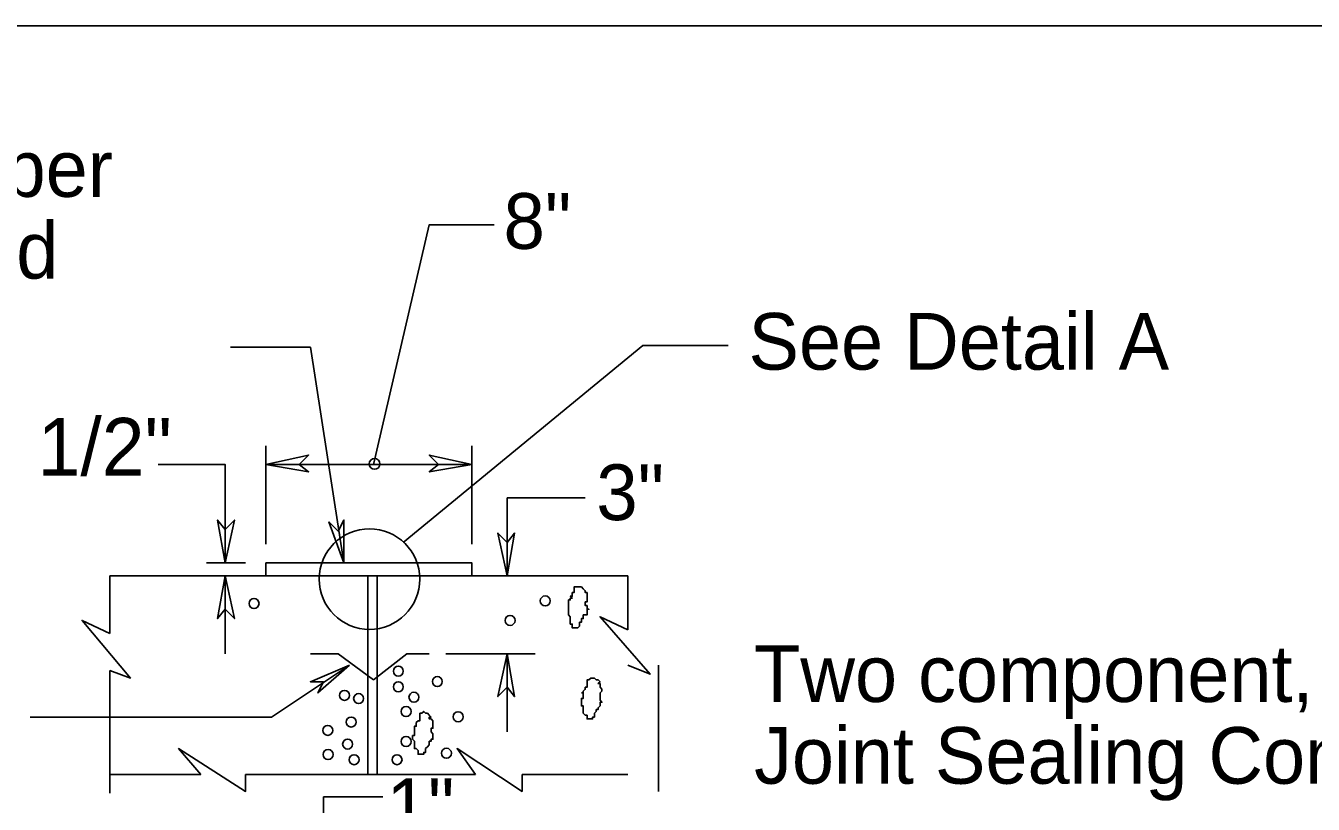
# Model space of a CAD drawing. Extents: x 500004.8 to 500007.75, y 499999.96 to 500001.79.
# Drawn here: x 500006.8641 to 500007.2197, y 500001.0525 to 500001.2673 of the extents above; entities that cross this region are included whole.
import ezdxf

# ---------------------------------------------------------------- set-up
doc = ezdxf.new("R2010")
doc.units = 0
for name, color, linetype in [('1', 7, 'Continuous'), ('50', 7, 'Continuous'), ('Default', 7, 'Continuous')]:
    doc.layers.add(name, color=color, linetype=linetype)

msp = doc.modelspace()

# ---------------------------------------------------------------- linework, layer by layer
at = {"layer": '1'}
for p, q in [((500006.96838, 500001.12473), (500007.03451, 500001.17907)), ((500007.03451, 500001.17907), (500007.05809, 500001.17907)), ((500006.94275, 500001.17856), (500006.9207, 500001.17856)), ((500006.95197, 500001.11909), (500006.94275, 500001.17856)), ((500006.93044, 500001.12422), (500006.93044, 500001.15139)), ((500006.98735, 500001.12422), (500006.98735, 500001.15139)), ((500006.93044, 500001.14626), (500006.98735, 500001.14626)), ((500006.99709, 500001.13703), (500006.99709, 500001.1155)), ((500006.92481, 500001.11909), (500006.91404, 500001.11909)), ((500007.03041, 500001.1155), (500006.88738, 500001.1155)), ((500006.88738, 500001.1155), (500006.88738, 500001.09961)), ((500006.92481, 500001.1155), (500006.91404, 500001.1155)), ((500006.91917, 500001.09397), (500006.91917, 500001.1155)), ((500006.95864, 500001.1155), (500006.95864, 500001.06065)), ((500006.9612, 500001.1155), (500006.9612, 500001.06065)), ((500006.99299, 500001.1155), (500007.00221, 500001.1155)), ((500007.03041, 500001.10064), (500007.03041, 500001.1155)), ((500006.95044, 500001.09397), (500006.94275, 500001.09397)), ((500006.95044, 500001.09397), (500006.96018, 500001.08679)), ((500006.9694, 500001.09397), (500006.96018, 500001.08679)), ((500006.97556, 500001.09397), (500006.9694, 500001.09397)), ((500007.00478, 500001.09397), (500006.98017, 500001.09397)), ((500006.99709, 500001.07244), (500006.99709, 500001.09397)), ((500006.95351, 500001.0909), (500006.93198, 500001.07654)), ((500007.03887, 500001.05604), (500007.03887, 500001.0909)), ((500006.88738, 500001.08936), (500006.88738, 500001.05552)), ((500006.93198, 500001.07654), (500006.86534, 500001.07654)), ((500006.9125, 500001.06065), (500006.88738, 500001.06065)), ((500006.98837, 500001.06065), (500006.92481, 500001.06065)), ((500007.03041, 500001.06065), (500007.00119, 500001.06065)), ((500006.94634, 500001.0545), (500006.94634, 500001.02579))]:
    msp.add_line(p, q, dxfattribs=at)
for points in [[(500006.96018, 500001.14626), (500006.97556, 500001.21239), (500006.9935, 500001.21239)], [(500006.90071, 500001.14626), (500006.91917, 500001.14626), (500006.91917, 500001.11909)], [(500006.99709, 500001.13703), (500007.01862, 500001.13703)], [(500007.014, 500001.10884), (500007.014, 500001.10832), (500007.014, 500001.10832), (500007.014, 500001.10781), (500007.014, 500001.1073), (500007.014, 500001.1073), (500007.014, 500001.1073), (500007.014, 500001.10679), (500007.014, 500001.10679), (500007.014, 500001.10679), (500007.014, 500001.10627), (500007.014, 500001.10627), (500007.014, 500001.10627), (500007.014, 500001.10627), (500007.014, 500001.10576), (500007.014, 500001.10576), (500007.014, 500001.10525), (500007.014, 500001.10525), (500007.014, 500001.10525), (500007.014, 500001.10474), (500007.014, 500001.10474), (500007.014, 500001.10474), (500007.014, 500001.10474), (500007.014, 500001.10474), (500007.014, 500001.10474), (500007.01452, 500001.10422), (500007.01452, 500001.10422), (500007.01452, 500001.10371), (500007.01452, 500001.10371), (500007.01452, 500001.10371), (500007.01452, 500001.10371), (500007.01452, 500001.1032), (500007.01452, 500001.1032), (500007.01452, 500001.10269), (500007.01452, 500001.10217), (500007.01503, 500001.10217), (500007.01503, 500001.10217), (500007.01503, 500001.10217), (500007.01503, 500001.10217), (500007.01503, 500001.10166), (500007.01503, 500001.10166), (500007.01503, 500001.10115), (500007.01503, 500001.10115), (500007.01554, 500001.10115), (500007.01554, 500001.10115), (500007.01605, 500001.10115), (500007.01605, 500001.10115), (500007.01657, 500001.10115), (500007.01657, 500001.10115), (500007.01657, 500001.10115), (500007.01708, 500001.10166), (500007.01708, 500001.10217), (500007.01708, 500001.10217), (500007.01708, 500001.10217), (500007.01708, 500001.10217), (500007.01708, 500001.10269), (500007.01759, 500001.10269), (500007.01759, 500001.1032), (500007.01759, 500001.1032), (500007.01759, 500001.10371), (500007.0181, 500001.10371), (500007.0181, 500001.10371), (500007.0181, 500001.10371), (500007.0181, 500001.10422), (500007.0181, 500001.10474), (500007.0181, 500001.10474), (500007.01862, 500001.10474), (500007.01913, 500001.10474), (500007.01913, 500001.10474), (500007.01913, 500001.10525), (500007.01913, 500001.10525), (500007.01913, 500001.10576), (500007.01913, 500001.10627), (500007.01964, 500001.10627), (500007.01964, 500001.10627), (500007.01913, 500001.10627), (500007.01913, 500001.10679), (500007.01913, 500001.10679), (500007.01913, 500001.1073), (500007.01913, 500001.1073), (500007.01862, 500001.1073), (500007.01862, 500001.10781), (500007.01862, 500001.10832), (500007.01913, 500001.10832), (500007.01913, 500001.10884), (500007.01913, 500001.10884), (500007.01913, 500001.10884), (500007.01913, 500001.10935), (500007.01913, 500001.10986), (500007.01913, 500001.10986), (500007.01913, 500001.10986), (500007.01913, 500001.11038), (500007.01913, 500001.11089), (500007.01862, 500001.11089), (500007.01862, 500001.1114), (500007.01862, 500001.1114), (500007.01862, 500001.1114), (500007.01862, 500001.1114), (500007.01862, 500001.1114), (500007.0181, 500001.11191), (500007.01759, 500001.11243)], [(500007.01759, 500001.11243), (500007.01759, 500001.11243), (500007.01708, 500001.11243), (500007.01708, 500001.11243), (500007.01657, 500001.11243), (500007.01657, 500001.11243), (500007.01657, 500001.11243), (500007.01657, 500001.11243), (500007.01605, 500001.11243), (500007.01554, 500001.11243), (500007.01554, 500001.11243), (500007.01554, 500001.11191), (500007.01554, 500001.11191), (500007.01554, 500001.11191), (500007.01554, 500001.1114), (500007.01554, 500001.1114), (500007.01554, 500001.1114), (500007.01554, 500001.1114), (500007.01554, 500001.11089), (500007.01503, 500001.11089), (500007.01503, 500001.11089), (500007.01503, 500001.11038), (500007.01503, 500001.11038), (500007.01503, 500001.10986), (500007.01503, 500001.10986), (500007.01503, 500001.10986), (500007.01452, 500001.10986), (500007.01452, 500001.10986), (500007.01503, 500001.10935), (500007.01503, 500001.10935), (500007.01452, 500001.10935), (500007.01452, 500001.10884), (500007.014, 500001.10884), (500007.014, 500001.10884), (500007.014, 500001.10884), (500007.014, 500001.10884), (500007.014, 500001.10884)], [(500007.03041, 500001.10064), (500007.02272, 500001.10422), (500007.03656, 500001.08833), (500007.03041, 500001.0909)], [(500006.88738, 500001.09961), (500006.87969, 500001.1032), (500006.89302, 500001.08731), (500006.88738, 500001.08936)], [(500007.01759, 500001.08321), (500007.0181, 500001.08321), (500007.0181, 500001.08321), (500007.0181, 500001.08269), (500007.0181, 500001.08218), (500007.0181, 500001.08218), (500007.0181, 500001.08167), (500007.0181, 500001.08167), (500007.0181, 500001.08167), (500007.01759, 500001.08167), (500007.01759, 500001.08116), (500007.01759, 500001.08064), (500007.01759, 500001.08064), (500007.01759, 500001.08064), (500007.01759, 500001.08064), (500007.01759, 500001.08064), (500007.01759, 500001.08013), (500007.01759, 500001.08013), (500007.01759, 500001.08013), (500007.01759, 500001.07962), (500007.01759, 500001.07962), (500007.0181, 500001.07962), (500007.0181, 500001.0791), (500007.0181, 500001.0791), (500007.0181, 500001.0791), (500007.0181, 500001.0791), (500007.0181, 500001.0791), (500007.0181, 500001.07859), (500007.0181, 500001.07859), (500007.0181, 500001.07859), (500007.0181, 500001.07808), (500007.0181, 500001.07808), (500007.0181, 500001.07808), (500007.0181, 500001.07757), (500007.01862, 500001.07705), (500007.01862, 500001.07705), (500007.01913, 500001.07705), (500007.01913, 500001.07654), (500007.01913, 500001.07654), (500007.01913, 500001.07654), (500007.01913, 500001.07654), (500007.01913, 500001.07603), (500007.01913, 500001.07603), (500007.01913, 500001.07603), (500007.01964, 500001.07603), (500007.01964, 500001.07603), (500007.02015, 500001.07603), (500007.02015, 500001.07603), (500007.02015, 500001.07603), (500007.02067, 500001.07603), (500007.02067, 500001.07654), (500007.02118, 500001.07654), (500007.02118, 500001.07705), (500007.02118, 500001.07705), (500007.02118, 500001.07705), (500007.02118, 500001.07757), (500007.02118, 500001.07757), (500007.02169, 500001.07808), (500007.02169, 500001.07808), (500007.02169, 500001.07808), (500007.02169, 500001.07859), (500007.02221, 500001.07859), (500007.02221, 500001.07859), (500007.02221, 500001.0791), (500007.02221, 500001.0791), (500007.02221, 500001.0791), (500007.02272, 500001.07962), (500007.02272, 500001.07962), (500007.02272, 500001.07962), (500007.02272, 500001.08013), (500007.02272, 500001.08013), (500007.02272, 500001.08064), (500007.02323, 500001.08064), (500007.02323, 500001.08064), (500007.02323, 500001.08064), (500007.02272, 500001.08116), (500007.02272, 500001.08167), (500007.02272, 500001.08167), (500007.02272, 500001.08167), (500007.02272, 500001.08218), (500007.02272, 500001.08218), (500007.02272, 500001.08269), (500007.02272, 500001.08321), (500007.02272, 500001.08321), (500007.02272, 500001.08321), (500007.02272, 500001.08321), (500007.02323, 500001.08372), (500007.02323, 500001.08423), (500007.02323, 500001.08423), (500007.02323, 500001.08423), (500007.02272, 500001.08474), (500007.02272, 500001.08526), (500007.02272, 500001.08577), (500007.02272, 500001.08577), (500007.02272, 500001.08577), (500007.02221, 500001.08577), (500007.02221, 500001.08577), (500007.02272, 500001.08628), (500007.02272, 500001.08628), (500007.02221, 500001.08679), (500007.02169, 500001.08679)], [(500007.02169, 500001.08679), (500007.02169, 500001.08679), (500007.02118, 500001.08731), (500007.02067, 500001.08731), (500007.02067, 500001.08731), (500007.02015, 500001.08731), (500007.02015, 500001.08731), (500007.02015, 500001.08731), (500007.02015, 500001.08731), (500007.01964, 500001.08679), (500007.01913, 500001.08679), (500007.01913, 500001.08679), (500007.01913, 500001.08679), (500007.01913, 500001.08679), (500007.01913, 500001.08628), (500007.01913, 500001.08628), (500007.01913, 500001.08577), (500007.01913, 500001.08577), (500007.01913, 500001.08577), (500007.01913, 500001.08577), (500007.01913, 500001.08577), (500007.01913, 500001.08526), (500007.01913, 500001.08526), (500007.01913, 500001.08474), (500007.01862, 500001.08474), (500007.01862, 500001.08423), (500007.01862, 500001.08423), (500007.01862, 500001.08423), (500007.01862, 500001.08423), (500007.01862, 500001.08423), (500007.01862, 500001.08423), (500007.0181, 500001.08372), (500007.0181, 500001.08372), (500007.0181, 500001.08321), (500007.0181, 500001.08321), (500007.0181, 500001.08321), (500007.0181, 500001.08321)], [(500006.97145, 500001.07347), (500006.97145, 500001.07347), (500006.97145, 500001.07347), (500006.97145, 500001.07295), (500006.97145, 500001.07244), (500006.97145, 500001.07244), (500006.97145, 500001.07193), (500006.97145, 500001.07193), (500006.97145, 500001.07142), (500006.97145, 500001.07142), (500006.97145, 500001.07142), (500006.97094, 500001.07142), (500006.97094, 500001.07142), (500006.97094, 500001.0709), (500006.97094, 500001.0709), (500006.97094, 500001.07039), (500006.97094, 500001.07039), (500006.97094, 500001.07039), (500006.97094, 500001.07039), (500006.97094, 500001.07039), (500006.97145, 500001.06988), (500006.97145, 500001.06988), (500006.97145, 500001.06988), (500006.97145, 500001.06988), (500006.97145, 500001.06936), (500006.97145, 500001.06936), (500006.97145, 500001.06885), (500006.97145, 500001.06885), (500006.97145, 500001.06885), (500006.97145, 500001.06885), (500006.97145, 500001.06834), (500006.97145, 500001.06834), (500006.97145, 500001.06783), (500006.97145, 500001.06783), (500006.97197, 500001.06783), (500006.97197, 500001.06783), (500006.97248, 500001.06731), (500006.97248, 500001.06731), (500006.97248, 500001.0668), (500006.97248, 500001.0668), (500006.97248, 500001.06629), (500006.97248, 500001.06629), (500006.97248, 500001.06629), (500006.97299, 500001.06629), (500006.97299, 500001.06629), (500006.97299, 500001.06629), (500006.97351, 500001.06629), (500006.97351, 500001.06629), (500006.97402, 500001.06629), (500006.97402, 500001.06629), (500006.97402, 500001.0668), (500006.97453, 500001.0668), (500006.97453, 500001.06731), (500006.97453, 500001.06783), (500006.97453, 500001.06783), (500006.97453, 500001.06783), (500006.97453, 500001.06783), (500006.97453, 500001.06783), (500006.97504, 500001.06834), (500006.97504, 500001.06834), (500006.97556, 500001.06885), (500006.97556, 500001.06885), (500006.97556, 500001.06885), (500006.97556, 500001.06885), (500006.97556, 500001.06936), (500006.97556, 500001.06988), (500006.97607, 500001.06988), (500006.97607, 500001.06988), (500006.97607, 500001.07039), (500006.97607, 500001.07039), (500006.97658, 500001.07039), (500006.97658, 500001.07039), (500006.97658, 500001.0709), (500006.97658, 500001.07142), (500006.97658, 500001.07142), (500006.97658, 500001.07142), (500006.97658, 500001.07142), (500006.97658, 500001.07193), (500006.97658, 500001.07193), (500006.97607, 500001.07244), (500006.97607, 500001.07244), (500006.97607, 500001.07295), (500006.97607, 500001.07295), (500006.97607, 500001.07347), (500006.97658, 500001.07347), (500006.97658, 500001.07398), (500006.97658, 500001.07398), (500006.97658, 500001.07449), (500006.97658, 500001.07449), (500006.97658, 500001.075), (500006.97658, 500001.07552), (500006.97658, 500001.07552), (500006.97607, 500001.07603), (500006.97607, 500001.07603), (500006.97607, 500001.07603), (500006.97556, 500001.07603), (500006.97556, 500001.07654), (500006.97607, 500001.07654), (500006.97607, 500001.07654), (500006.97556, 500001.07705), (500006.97556, 500001.07705)], [(500006.97556, 500001.07705), (500006.97504, 500001.07757), (500006.97453, 500001.07757), (500006.97402, 500001.07808), (500006.97402, 500001.07808), (500006.97402, 500001.07808), (500006.97351, 500001.07757), (500006.97351, 500001.07757), (500006.97351, 500001.07757), (500006.97299, 500001.07757), (500006.97299, 500001.07705), (500006.97299, 500001.07705), (500006.97299, 500001.07705), (500006.97299, 500001.07654), (500006.97299, 500001.07654), (500006.97299, 500001.07654), (500006.97299, 500001.07654), (500006.97299, 500001.07603), (500006.97299, 500001.07603), (500006.97299, 500001.07603), (500006.97299, 500001.07552), (500006.97248, 500001.07552), (500006.97248, 500001.07552), (500006.97248, 500001.07552), (500006.97197, 500001.075), (500006.97197, 500001.075), (500006.97197, 500001.075), (500006.97197, 500001.07449), (500006.97197, 500001.07449), (500006.97197, 500001.07398), (500006.97197, 500001.07398), (500006.97145, 500001.07398), (500006.97145, 500001.07398), (500006.97145, 500001.07398), (500006.97145, 500001.07398), (500006.97145, 500001.07347), (500006.97145, 500001.07347)], [(500006.9125, 500001.06065), (500006.90635, 500001.06783), (500006.92481, 500001.05604), (500006.92481, 500001.06065)], [(500006.98837, 500001.06065), (500006.98325, 500001.06783), (500007.00119, 500001.05604), (500007.00119, 500001.06065)], [(500006.94634, 500001.0545), (500006.96274, 500001.0545)]]:
    msp.add_lwpolyline(points, dxfattribs=at)
for points in [[(500006.95197, 500001.11909), (500006.95197, 500001.13088), (500006.95044, 500001.1278), (500006.94787, 500001.13037)], [(500006.93044, 500001.1155), (500006.98735, 500001.1155), (500006.98735, 500001.11909), (500006.93044, 500001.11909)], [(500006.95351, 500001.0909), (500006.94275, 500001.08628), (500006.94634, 500001.08628), (500006.9448, 500001.08321)]]:
    msp.add_lwpolyline(points, close=True, dxfattribs=at)
for centre, radius in [((500006.96045, 500001.1464), 0.00149), ((500006.95906, 500001.11461), 0.01388), ((500006.92717, 500001.10787), 0.00138), ((500007.00759, 500001.10859), 0.00138), ((500006.99789, 500001.1032), 0.00138), ((500006.96702, 500001.0892), 0.00138), ((500006.97779, 500001.08632), 0.00138), ((500006.95216, 500001.08252), 0.00138), ((500006.95605, 500001.08164), 0.00138), ((500006.96702, 500001.08488), 0.00138), ((500006.97133, 500001.08201), 0.00138), ((500006.96917, 500001.07806), 0.00138), ((500006.954, 500001.07517), 0.00138), ((500006.98354, 500001.07662), 0.00138), ((500006.94753, 500001.07286), 0.00138), ((500006.95302, 500001.06908), 0.00138), ((500006.96917, 500001.0698), 0.00138), ((500006.94763, 500001.0662), 0.00138), ((500006.95481, 500001.06477), 0.00138), ((500006.96666, 500001.06477), 0.00138), ((500006.9803, 500001.06656), 0.00138)]:
    msp.add_circle(centre, radius, dxfattribs=at)
at = {"layer": '50'}
for points in [[(500006.93044, 500001.14626), (500006.94223, 500001.14421), (500006.93967, 500001.14626), (500006.94223, 500001.14882)], [(500006.98735, 500001.14626), (500006.97556, 500001.14882), (500006.97812, 500001.14626), (500006.97556, 500001.14421)], [(500006.91917, 500001.11909), (500006.92173, 500001.13088), (500006.91917, 500001.12832), (500006.91712, 500001.13088)], [(500006.99709, 500001.1155), (500006.99914, 500001.12729), (500006.99709, 500001.12473), (500006.99452, 500001.12729)], [(500006.91917, 500001.1155), (500006.91712, 500001.10371), (500006.91917, 500001.10627), (500006.92173, 500001.10371)], [(500006.99709, 500001.09397), (500006.99452, 500001.08218), (500006.99709, 500001.08474), (500006.99914, 500001.08218)]]:
    msp.add_lwpolyline(points, close=True, dxfattribs=at)
at = {"layer": 'Default'}
msp.add_line((500007.71279, 500001.26728), (500006.6256, 500001.26728), dxfattribs=at)

# ---------------------------------------------------------------- texts
at = {"layer": '1'}
for s, p in [('Vegetable Fiber or Fiber', (500006.66285, 500001.22008)), ('Glass Insulation Board', (500006.66285, 500001.19752)), ('See Detail A', (500007.06373, 500001.1724)), ('Two component, Rubber Type, Cold-applied ', (500007.06528, 500001.0807)), ('Joint Sealing Compound or an approved ', (500007.06528, 500001.05814))]:
    msp.add_text(s, height=0.0156281, dxfattribs=at).set_placement(p)
at = {"layer": '50'}
for s, height, p in [('8"', 0.015379, (500006.99606, 500001.20572)), ('1/2"', 0.015893, (500006.86739, 500001.14318)), ('3"', 0.015379, (500007.02169, 500001.13088)), ('1"', 0.015379, (500006.96377, 500001.04425))]:
    msp.add_text(s, height=height, dxfattribs=at).set_placement(p)

doc.saveas('drawing.dxf')
